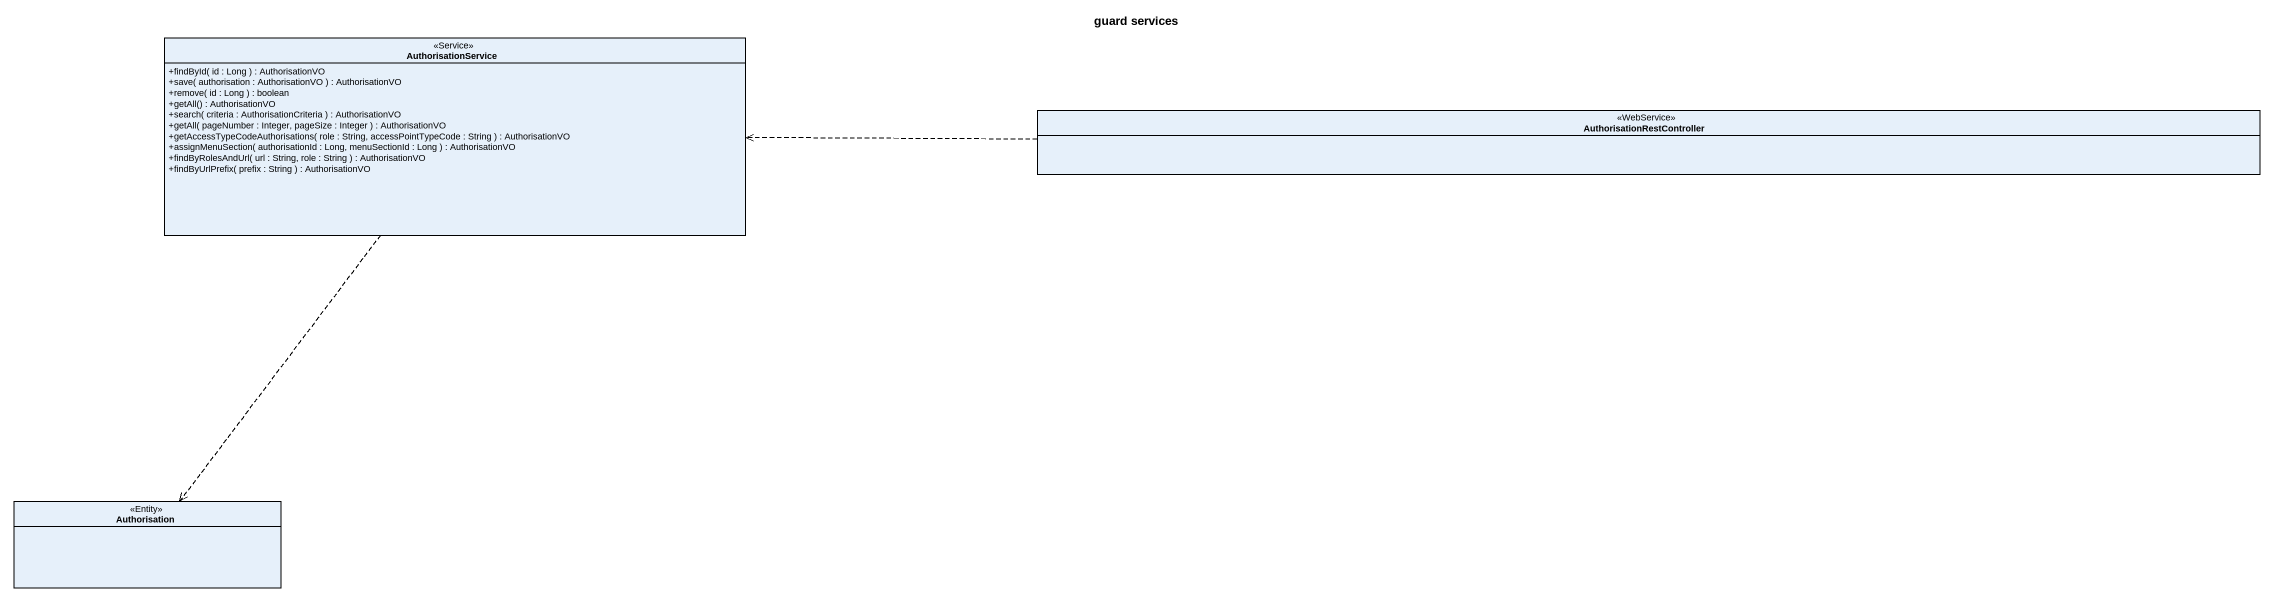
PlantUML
@startuml
title guard services
hide circle
hide empty members
skinparam classAttributeIconSize 0
class AuthorisationService <<Service>> {
  +findById( id : Long ) : AuthorisationVO
  +save( authorisation : AuthorisationVO ) : AuthorisationVO
  +remove( id : Long ) : boolean
  +getAll() : AuthorisationVO
  +search( criteria : AuthorisationCriteria ) : AuthorisationVO
  +getAll( pageNumber : Integer, pageSize : Integer ) : AuthorisationVO
  +getAccessTypeCodeAuthorisations( role : String, accessPointTypeCode : String ) : AuthorisationVO
  +assignMenuSection( authorisationId : Long, menuSectionId : Long ) : AuthorisationVO
  +findByRolesAndUrl( url : String, role : String ) : AuthorisationVO
  +findByUrlPrefix( prefix : String ) : AuthorisationVO
}
class AuthorisationRestController <<WebService>>
class Authorisation <<Entity>>
AuthorisationService ..> Authorisation
AuthorisationRestController .left.> AuthorisationService
@enduml
